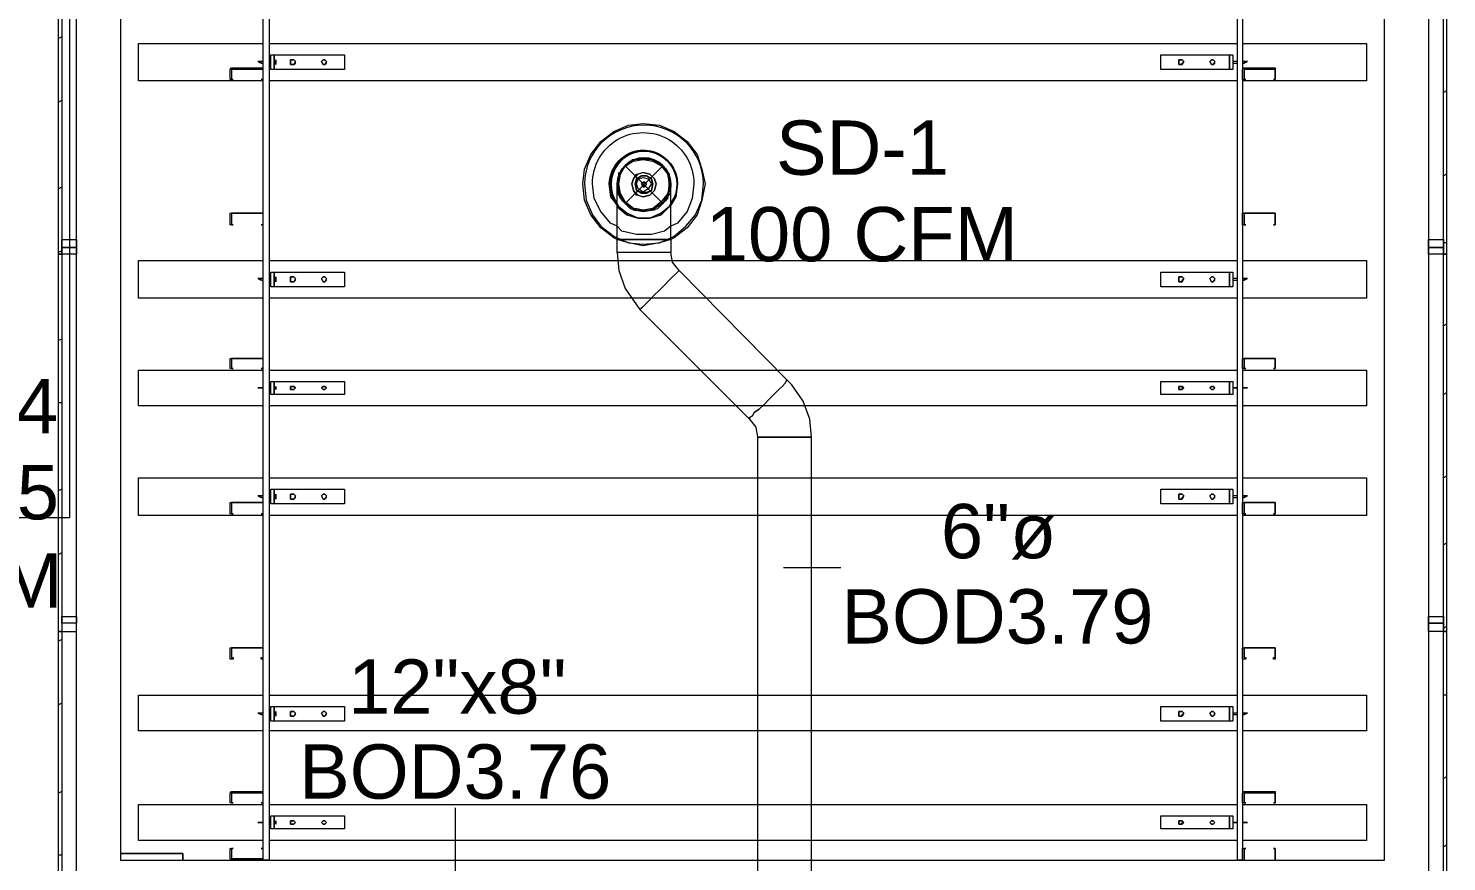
# Model space of a CAD drawing. Header units: metres. Extents: x 98 to 337, y -7 to 53.
# Drawn here: x 138.786 to 142.766, y 41.648 to 43.985 of the extents above; entities that cross this region are included whole.
import ezdxf

# ---------------------------------------------------------------- set-up
doc = ezdxf.new("R2010")
doc.units = ezdxf.units.M
doc.layers.add('HVAC - Ductos', color=5, linetype='Continuous', lineweight=0)
doc.layers.add('PDF_Text', color=7, linetype='Continuous', lineweight=0)
doc.layers.add('PDF_Geometry', color=7, linetype='Continuous', lineweight=0, true_color=0xaaaaaa)
doc.styles.add('PDF Helvetica', font='')
doc.styles.get('PDF Helvetica').set_extended_font_data('Helvetica')

msp = doc.modelspace()

# ---------------------------------------------------------------- linework, layer by layer
at = {"layer": 'HVAC - Ductos', "lineweight": 0}
for points in [[(140.438, 43.3567), (140.438, 43.3934), (140.4289, 43.3979), (140.3922, 43.4255), (140.3647, 43.4621), (140.3464, 43.5033), (140.3418, 43.5491), (140.3464, 43.5903), (140.3647, 43.6316), (140.3922, 43.6683), (140.4289, 43.6958), (140.4701, 43.7141), (140.5113, 43.7186), (140.5571, 43.7141), (140.5984, 43.6958), (140.635, 43.6683), (140.6625, 43.6316), (140.6763, 43.5903), (140.6854, 43.5491), (140.6763, 43.5033), (140.6625, 43.4621), (140.635, 43.4255), (140.5984, 43.3979), (140.5892, 43.3934), (140.5892, 43.3567), (140.5846, 43.3567), (140.5801, 43.3567), (140.5663, 43.3567), (140.5525, 43.3567), (140.5343, 43.3567), (140.5113, 43.3567), (140.493, 43.3567), (140.4747, 43.3567), (140.4563, 43.3567), (140.4472, 43.3567)], [(140.5755, 43.5903), (140.5343, 43.6179), (140.4884, 43.6179), (140.4518, 43.5903), (140.438, 43.5491), (140.4518, 43.5033), (140.4884, 43.4758), (140.5343, 43.4758), (140.5755, 43.5033), (140.5892, 43.5491)], [(140.4472, 43.5766), (140.4609, 43.5995), (140.4839, 43.6133), (140.5113, 43.6179), (140.5388, 43.6133), (140.5617, 43.5995), (140.5801, 43.5766), (140.5846, 43.5491), (140.5801, 43.5217), (140.5617, 43.4987), (140.5388, 43.4804), (140.5113, 43.4758), (140.4839, 43.4804), (140.4609, 43.4987), (140.4472, 43.5217), (140.4426, 43.5491)], [(140.4839, 43.5629), (140.4793, 43.5491), (140.4839, 43.5629), (140.493, 43.5766), (140.5113, 43.5812), (140.5297, 43.5766), (140.5434, 43.5629), (140.5479, 43.5491), (140.5434, 43.5629), (140.5297, 43.5766), (140.5113, 43.5812), (140.4976, 43.5766)], [(140.5434, 43.5308), (140.5479, 43.5491), (140.5434, 43.5308), (140.5297, 43.5171), (140.5113, 43.5125), (140.493, 43.5171), (140.4839, 43.5308), (140.4793, 43.5491), (140.4839, 43.5308), (140.4976, 43.5171), (140.5113, 43.5125), (140.5297, 43.5171)], [(140.493, 43.5629), (140.4884, 43.5491), (140.493, 43.5629), (140.5067, 43.5721), (140.5205, 43.5721), (140.5343, 43.5629), (140.5388, 43.5491), (140.5343, 43.5629), (140.5205, 43.5721), (140.5067, 43.5721)], [(140.5343, 43.5308), (140.5388, 43.5491), (140.5343, 43.5308), (140.5205, 43.5217), (140.5067, 43.5217), (140.493, 43.5308), (140.4884, 43.5491), (140.493, 43.5308), (140.5067, 43.5263), (140.5205, 43.5263)], [(140.4976, 43.5629), (140.5113, 43.5675), (140.5251, 43.5629), (140.5343, 43.5491), (140.5251, 43.5354), (140.5113, 43.5263), (140.4976, 43.5354), (140.493, 43.5491)], [(140.5113, 43.5537), (140.5067, 43.5491), (140.5113, 43.5537), (140.5159, 43.5537), (140.5205, 43.5491), (140.5159, 43.5399), (140.5113, 43.5399), (140.5067, 43.5491), (140.5113, 43.5445), (140.5159, 43.5445), (140.5159, 43.5491), (140.5159, 43.5537)], [(140.5892, 43.5445), (140.5892, 43.5491)], [(140.5892, 43.4896), (140.603, 43.5125), (140.6075, 43.5491), (140.603, 43.5125)], [(140.4426, 43.485), (140.4655, 43.4667), (140.4976, 43.4529), (140.5297, 43.4529), (140.5617, 43.4667), (140.5846, 43.485), (140.5892, 43.4941), (140.5846, 43.485), (140.5617, 43.4667), (140.5297, 43.4529), (140.4976, 43.4529), (140.4655, 43.4667), (140.4426, 43.485), (140.438, 43.4941)], [(140.5846, 43.485), (140.5617, 43.4621), (140.5297, 43.4529), (140.4976, 43.4529), (140.4655, 43.4621), (140.438, 43.485), (140.438, 43.4896), (140.438, 43.485), (140.4655, 43.4621), (140.4976, 43.4529), (140.5297, 43.4529), (140.5617, 43.4621), (140.5846, 43.485), (140.5892, 43.4896)], [(140.5021, 43.1963), (140.5067, 43.2009), (140.5113, 43.2055), (140.5205, 43.2147), (140.5297, 43.2238), (140.5434, 43.2376), (140.5571, 43.2514), (140.5709, 43.265), (140.5846, 43.2788), (140.5938, 43.288), (140.603, 43.2972), (140.6075, 43.3017), (140.6121, 43.3063), (140.5938, 43.3292), (140.5892, 43.3567), (140.5846, 43.3567), (140.5801, 43.3567), (140.5663, 43.3567), (140.5525, 43.3567), (140.5343, 43.3567), (140.5113, 43.3567), (140.493, 43.3567), (140.4747, 43.3567), (140.4563, 43.3567), (140.4472, 43.3567), (140.438, 43.3567), (140.4426, 43.3063), (140.4609, 43.2559), (140.493, 43.2101)], [(140.8092, 42.8894), (140.8092, 42.8939), (140.8183, 42.8985), (140.8228, 42.9077), (140.8366, 42.9169), (140.8504, 42.9306), (140.8641, 42.9443), (140.8779, 42.9581), (140.8916, 42.9719), (140.9008, 42.981), (140.9099, 42.9901), (140.9145, 42.9993), (140.6121, 43.3063), (140.6075, 43.3017), (140.603, 43.2972), (140.5938, 43.288), (140.5846, 43.2788), (140.5709, 43.265), (140.5571, 43.2514), (140.5434, 43.2376), (140.5297, 43.2238), (140.5205, 43.2147), (140.5113, 43.2055), (140.5067, 43.2009), (140.5021, 43.1963)], [(140.9145, 42.9993), (140.9099, 42.9901), (140.9008, 42.981), (140.8916, 42.9719), (140.8779, 42.9581), (140.8641, 42.9443), (140.8504, 42.9306), (140.8366, 42.9169), (140.8228, 42.9077), (140.8183, 42.8985), (140.8092, 42.8939), (140.8092, 42.8894), (140.8274, 42.8665), (140.832, 42.839), (140.8412, 42.839), (140.855, 42.839), (140.8687, 42.839), (140.887, 42.839), (140.9054, 42.839), (140.9282, 42.839), (140.9466, 42.839), (140.9603, 42.839), (140.9741, 42.839), (140.9787, 42.839), (140.9833, 42.839), (140.9787, 42.8894), (140.9603, 42.9398), (140.9282, 42.9856)], [(140.832, 41.5378), (140.8412, 41.5378), (140.855, 41.5378), (140.8687, 41.5378), (140.887, 41.5378), (140.9054, 41.5378), (140.9282, 41.5378), (140.9466, 41.5378), (140.9603, 41.5378), (140.9741, 41.5378), (140.9787, 41.5378), (140.9833, 41.5378), (140.9833, 42.839), (140.9787, 42.839), (140.9741, 42.839), (140.9603, 42.839), (140.9466, 42.839), (140.9282, 42.839), (140.9054, 42.839), (140.887, 42.839), (140.8687, 42.839), (140.855, 42.839), (140.8412, 42.839), (140.832, 42.839)]]:
    msp.add_lwpolyline(points, close=True, dxfattribs=at)
for points in [[(140.5892, 43.3979), (140.5984, 43.4025), (140.6305, 43.4301), (140.6579, 43.4621), (140.6763, 43.5033), (140.6808, 43.5491, 0.986375), (140.3464, 43.5491), (140.351, 43.5033), (140.3692, 43.4621), (140.3922, 43.4301), (140.4289, 43.4025), (140.438, 43.3979)], [(140.438, 43.4301), (140.4197, 43.4392), (140.3922, 43.4712), (140.3738, 43.5079), (140.3692, 43.5491, -1.013406), (140.6533, 43.5491), (140.6487, 43.5079), (140.635, 43.4712), (140.6075, 43.4392), (140.5892, 43.4301)]]:
    msp.add_lwpolyline(points, format="xyb", dxfattribs=at)
for points in [[(140.6075, 43.5491, 1.352717), (140.438, 43.4941), (140.4243, 43.5171), (140.4197, 43.5491, -1.352717), (140.5892, 43.4941), (140.603, 43.5171), (140.6075, 43.5491, 0.962595), (140.4151, 43.5491), (140.4197, 43.5125), (140.438, 43.4896, -1.406936)], [(140.5892, 43.5491, 0.970121), (140.438, 43.5491, -0.970121)], [(139.0268, 41.0613), (139.0268, 41.3637), (138.9673, 41.3728), (138.9077, 41.3866), (138.8573, 41.4141), (138.8115, 41.4553), (138.7749, 41.5012), (138.7428, 41.5515), (138.729, 41.6111), (138.7198, 41.6706), (138.4175, 41.6706), (138.4175, 42.028), (138.7198, 42.028), (138.7198, 41.6706), (138.4175, 41.6706, 0.417613)]]:
    msp.add_lwpolyline(points, format="xyb", close=True, dxfattribs=at)
for points in [[(140.5801, 43.5721), (140.5846, 43.5491), (140.5846, 43.5675), (140.5755, 43.5858), (140.5663, 43.5995), (140.5479, 43.6133), (140.5297, 43.6179), (140.5113, 43.6225), (140.493, 43.6179), (140.4747, 43.6133), (140.4609, 43.5995), (140.4472, 43.5858), (140.4426, 43.5675), (140.438, 43.5491), (140.4426, 43.5308), (140.4472, 43.5125), (140.4609, 43.4941), (140.4747, 43.485), (140.493, 43.4758), (140.5113, 43.4758), (140.5297, 43.4758), (140.5479, 43.485), (140.5663, 43.4941), (140.5755, 43.5125), (140.5846, 43.5308), (140.5846, 43.5491)], [(140.4472, 43.5766), (140.4609, 43.5995), (140.4839, 43.6133)], [(140.4793, 43.6179), (140.4839, 43.6179), (140.4884, 43.6179)], [(140.4884, 43.6179), (140.5113, 43.6225), (140.5388, 43.6179)], [(140.5388, 43.6179), (140.5434, 43.6179)], [(140.5434, 43.6133), (140.5663, 43.5995), (140.5801, 43.5766)], [(140.4426, 43.5721), (140.4426, 43.5766), (140.4426, 43.5812)], [(140.4609, 43.5995), (140.5663, 43.4941)], [(140.5663, 43.5995), (140.4609, 43.4941)], [(140.5801, 43.5812), (140.5846, 43.5766), (140.5846, 43.5721)], [(140.4426, 43.5171), (140.4426, 43.5217), (140.438, 43.5445), (140.438, 43.5491), (140.438, 43.5445), (140.438, 43.5491), (140.4426, 43.5721)], [(140.438, 43.3934), (140.4472, 43.3934), (140.4563, 43.3934), (140.4747, 43.3934), (140.493, 43.3934), (140.5113, 43.3934), (140.5343, 43.3934), (140.5525, 43.3934), (140.5663, 43.3934), (140.5801, 43.3934), (140.5846, 43.3934), (140.5892, 43.3934), (140.5846, 43.3934), (140.5801, 43.3934), (140.5663, 43.3934), (140.5525, 43.3934), (140.5343, 43.3934), (140.5113, 43.3934), (140.493, 43.3934), (140.4747, 43.3934), (140.4563, 43.3934), (140.4472, 43.3934), (140.438, 43.3934), (140.438, 43.4163), (140.438, 43.4575), (140.438, 43.4941), (140.438, 43.5217), (140.438, 43.5399), (140.438, 43.5445), (140.438, 43.5399), (140.438, 43.5445)], [(140.438, 43.5399), (140.438, 43.5263), (140.4472, 43.5079), (140.4609, 43.4941), (140.4747, 43.4804), (140.493, 43.4758), (140.5113, 43.4712), (140.5343, 43.4758), (140.5525, 43.4804), (140.5663, 43.4941), (140.5434, 43.4804), (140.5434, 43.4758), (140.5388, 43.4758)], [(140.5846, 43.5217), (140.5846, 43.5171), (140.5801, 43.5171), (140.5663, 43.4941), (140.5801, 43.5079), (140.5846, 43.5263), (140.5892, 43.5399)], [(140.5846, 43.5445), (140.5801, 43.5217)], [(140.5892, 43.3934), (140.5892, 43.4392), (140.5892, 43.4804), (140.5892, 43.5125), (140.5892, 43.5354), (140.5892, 43.5445), (140.5892, 43.5399), (140.5892, 43.5445)], [(140.4839, 43.4804), (140.4609, 43.4941), (140.4472, 43.5171)], [(140.4884, 43.4758), (140.4839, 43.4758), (140.4793, 43.4804)], [(140.5388, 43.4804), (140.5113, 43.4758), (140.4884, 43.4804)], [(140.5892, 43.4301), (140.5709, 43.4163), (140.5343, 43.4071), (140.493, 43.4071), (140.4518, 43.4163), (140.438, 43.4301)], [(140.438, 43.3979), (140.4701, 43.3842), (140.5113, 43.3796), (140.5571, 43.3842), (140.5892, 43.3979)], [(140.5892, 43.3934), (140.5571, 43.3842), (140.5113, 43.375), (140.4701, 43.3842), (140.438, 43.3934)]]:
    msp.add_lwpolyline(points, dxfattribs=at)
at = {"layer": 'PDF_Geometry', "lineweight": 0}
for points in [[(141.0016, 45.6109), (142.5914, 45.6109), (140.8824, 45.6109), (140.8779, 45.6109), (140.8641, 45.6109), (140.8641, 47.7506), (140.8779, 47.7506), (140.8779, 45.6109), (140.8779, 47.7506), (140.8824, 47.7506), (140.8824, 47.6681), (140.8824, 45.6109), (140.8824, 47.6681), (142.5914, 47.6681), (142.5914, 46.793), (142.7151, 46.793), (142.7151, 45.6109), (142.7151, 45.4872), (142.7151, 40.1999), (142.5914, 40.1999), (142.5914, 37.2218)], [(142.7563, 39.3019), (142.7563, 40.1587), (142.7563, 40.1816), (142.7151, 40.1816), (142.7151, 40.1999), (142.5914, 40.1999), (142.5914, 37.2218), (142.5914, 40.1999), (142.5914, 41.5286), (139.0452, 41.5286), (139.0452, 40.1999), (138.9215, 40.1999), (138.9215, 45.4872)], [(139.0681, 45.4872), (139.3521, 45.4872), (139.3521, 45.4643), (139.3613, 45.4643), (139.3567, 45.4643), (139.3567, 45.4872), (139.4438, 45.4872), (139.4438, 41.6523), (139.3567, 41.6523), (139.3521, 41.6569), (139.3521, 41.6844), (139.3613, 41.6844), (139.3567, 41.6844), (139.3567, 41.6569), (139.4438, 41.6569)], [(142.509, 45.4872), (142.2845, 45.4872), (142.1974, 45.4872), (142.1974, 45.4643), (142.2019, 45.4643), (142.1928, 45.4643), (142.1928, 45.4872), (142.1928, 41.6523), (142.1791, 41.6523), (142.1791, 45.4872), (139.4621, 45.4872), (139.4621, 41.6523), (139.4438, 41.6523)], [(138.8803, 43.9615), (138.8711, 43.9569)], [(139.4438, 43.8378), (139.0956, 43.8378), (139.0956, 43.9432), (139.4438, 43.9432)], [(139.4621, 43.9432), (142.1791, 43.9432)], [(142.1928, 43.9432), (142.541, 43.9432), (142.541, 43.8378), (142.1928, 43.8378)], [(139.4438, 43.8928), (139.4392, 43.8928), (139.4301, 43.8928), (139.4392, 43.8882), (139.4438, 43.8882)], [(139.4392, 43.8882), (139.4392, 43.8928)], [(139.4667, 43.8928), (139.4621, 43.8928)], [(139.4759, 43.8974), (139.4759, 43.8928)], [(142.1561, 43.8928), (142.1561, 43.8974)], [(142.1791, 43.8928), (142.1653, 43.8928)], [(142.1928, 43.8882), (142.1974, 43.8882), (142.2065, 43.8928), (142.1974, 43.8928), (142.1928, 43.8928)], [(142.1974, 43.8928), (142.1974, 43.8882)], [(139.4438, 43.8698), (139.3567, 43.8698), (139.3567, 43.8424), (139.3613, 43.8424), (139.3521, 43.8424), (139.3521, 43.8698), (139.3567, 43.8744), (139.4438, 43.8744)], [(139.4621, 43.8882), (139.4667, 43.8882)], [(139.4759, 43.8882), (139.4759, 43.8836)], [(142.1561, 43.8836), (142.1561, 43.8882)], [(142.1653, 43.8882), (142.1791, 43.8882)], [(142.1791, 43.8378), (139.4621, 43.8378)], [(138.8803, 43.7828), (138.8711, 43.7782)], [(142.7655, 43.8103), (142.7563, 43.8057)], [(142.7655, 43.5766), (142.7563, 43.5721)], [(138.8803, 43.5399), (138.8711, 43.5354)], [(142.7655, 43.3842), (142.7563, 43.3842)], [(138.8803, 43.3613), (138.8711, 43.3567)], [(139.4438, 43.2284), (139.0956, 43.2284), (139.0956, 43.3338), (139.4438, 43.3338)], [(139.4621, 43.3338), (142.1791, 43.3338)], [(142.1928, 43.3338), (142.541, 43.3338), (142.541, 43.2284), (142.1928, 43.2284)], [(139.4438, 43.2834), (139.4392, 43.2834), (139.4301, 43.2834), (139.4392, 43.2788), (139.4438, 43.2788)], [(139.4392, 43.2788), (139.4392, 43.2834)], [(139.4667, 43.2834), (139.4621, 43.2834)], [(139.4621, 43.2788), (139.4667, 43.2788)], [(139.4759, 43.288), (139.4759, 43.2834)], [(139.4759, 43.2788), (139.4759, 43.2742)], [(142.1561, 43.2834), (142.1561, 43.288)], [(142.1561, 43.2742), (142.1561, 43.2788)], [(142.1791, 43.2834), (142.1653, 43.2834)], [(142.1653, 43.2788), (142.1791, 43.2788)], [(142.1928, 43.2788), (142.1974, 43.2788), (142.2065, 43.2834), (142.1974, 43.2834), (142.1928, 43.2834)], [(142.1974, 43.2834), (142.1974, 43.2788)], [(142.1791, 43.2284), (139.4621, 43.2284)], [(142.7655, 43.1552), (142.7563, 43.1506)], [(138.8803, 43.1139), (138.8711, 43.1093)], [(139.4438, 42.926), (139.0956, 42.926), (139.0956, 43.0268), (139.4438, 43.0268)], [(139.4621, 43.0268), (142.1791, 43.0268)], [(142.1928, 43.0268), (142.541, 43.0268), (142.541, 42.926), (142.1928, 42.926)], [(139.4301, 42.9765), (139.4392, 42.9765), (139.4301, 42.9765)], [(139.4621, 42.9765), (139.4667, 42.9765), (139.4621, 42.9765)], [(142.1928, 42.9765), (142.1974, 42.9765), (142.1928, 42.9765)], [(142.1974, 42.9765), (142.2065, 42.9765), (142.1974, 42.9765)], [(142.7655, 42.9627), (142.7563, 42.9581)], [(138.8803, 42.9352), (138.8711, 42.9352)], [(142.1791, 42.926), (139.4621, 42.926)], [(139.4438, 42.619), (139.0956, 42.619), (139.0956, 42.7244), (139.4438, 42.7244)], [(139.4621, 42.7244), (142.1791, 42.7244)], [(142.1928, 42.7244), (142.541, 42.7244), (142.541, 42.619), (142.1928, 42.619)], [(142.7655, 42.729), (142.7563, 42.7244)], [(138.8803, 42.6924), (138.8711, 42.6878)], [(139.4438, 42.674), (139.4392, 42.674), (139.4301, 42.674), (139.4392, 42.6694), (139.4438, 42.6694)], [(139.4392, 42.6694), (139.4392, 42.674)], [(139.4667, 42.674), (139.4621, 42.674)], [(139.4621, 42.6694), (139.4667, 42.6694)], [(139.4759, 42.6786), (139.4759, 42.674)], [(139.4759, 42.6694), (139.4759, 42.6648)], [(142.1561, 42.674), (142.1561, 42.6786)], [(142.1561, 42.6648), (142.1561, 42.6694)], [(142.1791, 42.674), (142.1653, 42.674)], [(142.1653, 42.6694), (142.1791, 42.6694)], [(142.1928, 42.6694), (142.1974, 42.6694), (142.2065, 42.674), (142.1974, 42.674), (142.1928, 42.674)], [(142.1974, 42.674), (142.1974, 42.6694)], [(142.1791, 42.619), (139.4621, 42.619)], [(142.7655, 42.5411), (142.7563, 42.5366)], [(138.8803, 42.5137), (138.8711, 42.5091)], [(140.9054, 42.4725), (141.0657, 42.4725)], [(138.8803, 41.2445), (138.8711, 41.2399), (138.8711, 42.2937), (138.8803, 42.2937), (138.9215, 42.2937), (138.9215, 42.3167), (138.8803, 42.3167), (138.8803, 42.2937), (138.8803, 41.2399), (138.8711, 41.2399)], [(142.7655, 42.3075), (142.7563, 42.3029)], [(138.8803, 42.2708), (138.8711, 42.2662)], [(139.4438, 42.2158), (139.4392, 42.2158), (139.4392, 42.2204), (139.4438, 42.2204)], [(139.4438, 42.0143), (139.0956, 42.0143), (139.0956, 42.115), (139.4438, 42.115)], [(139.4621, 42.115), (142.1791, 42.115)], [(142.1928, 42.115), (142.541, 42.115), (142.541, 42.0143), (142.1928, 42.0143)], [(142.7655, 42.115), (142.7563, 42.115)], [(138.8803, 42.0922), (138.8711, 42.0876)], [(139.4438, 42.0647), (139.4392, 42.0647), (139.4301, 42.0647), (139.4392, 42.0601), (139.4438, 42.0601)], [(139.4392, 42.0601), (139.4392, 42.0647)], [(139.4667, 42.0647), (139.4621, 42.0647)], [(139.4759, 42.0692), (139.4759, 42.0647)], [(142.1561, 42.0647), (142.1561, 42.0692)], [(142.1791, 42.0647), (142.1653, 42.0647)], [(142.1928, 42.0601), (142.1974, 42.0601), (142.2065, 42.0647), (142.1974, 42.0647), (142.1928, 42.0647)], [(142.1974, 42.0647), (142.1974, 42.0601)], [(139.4621, 42.0601), (139.4667, 42.0601)], [(139.4759, 42.0601), (139.4759, 42.0555)], [(142.1561, 42.0555), (142.1561, 42.0601)], [(142.1653, 42.0601), (142.1791, 42.0601)], [(142.1791, 42.0143), (139.4621, 42.0143)], [(142.7655, 41.886), (142.7563, 41.8814)], [(138.8803, 41.8447), (138.8711, 41.8401)], [(139.4438, 41.8401), (139.3567, 41.8401), (139.3567, 41.8127), (139.3613, 41.8127), (139.3521, 41.8127), (139.3521, 41.8401), (139.3567, 41.8447), (139.4438, 41.8447)], [(139.4438, 41.7073), (139.0956, 41.7073), (139.0956, 41.8081), (139.4438, 41.8081)], [(139.4621, 41.8081), (142.1791, 41.8081)], [(139.9845, 41.2125), (139.9845, 41.7989)], [(142.1928, 41.8081), (142.541, 41.8081), (142.541, 41.7073), (142.1928, 41.7073)], [(139.4301, 41.7577), (139.4392, 41.7577), (139.4301, 41.7577)], [(139.4621, 41.7577), (139.4667, 41.7577), (139.4621, 41.7577)], [(142.1928, 41.7577), (142.1974, 41.7577), (142.1928, 41.7577)], [(142.1974, 41.7577), (142.2065, 41.7577), (142.1974, 41.7577)], [(142.1791, 41.7073), (139.4621, 41.7073)], [(138.8803, 41.666), (138.8711, 41.666)], [(142.1928, 41.6523), (142.1928, 41.6569), (142.1928, 41.6844), (142.2019, 41.6844), (142.1974, 41.6844), (142.1974, 41.6569), (142.1974, 41.6523), (142.2845, 41.6523), (142.2845, 41.6569), (142.2845, 41.6844), (142.2845, 41.6569), (142.2845, 41.6523)], [(142.7655, 41.6936), (142.7563, 41.689)]]:
    msp.add_lwpolyline(points, dxfattribs=at)
for points in [[(142.5914, 41.6523), (142.5914, 45.4872), (139.0452, 45.4872), (139.0452, 41.6523)], [(138.8803, 43.3521), (138.8711, 43.3521), (138.8711, 44.4105), (138.8803, 44.4105)], [(142.7655, 43.3521), (142.7563, 43.3521), (142.7563, 44.4105), (142.7655, 44.4105)], [(139.4667, 43.9111), (139.4759, 43.9111), (139.6729, 43.9111), (139.6729, 43.8698), (139.4759, 43.8698), (139.4667, 43.8698)], [(139.4759, 43.9111), (139.4759, 43.8698)], [(139.4759, 43.8928), (139.4759, 43.8836), (139.4759, 43.8928), (139.4759, 43.8974)], [(139.4805, 43.8928), (139.4805, 43.8836), (139.4805, 43.8928), (139.4805, 43.8974)], [(139.5217, 43.8928), (139.5217, 43.8836), (139.5308, 43.8836), (139.5354, 43.8882), (139.5354, 43.8928), (139.5308, 43.8974), (139.5217, 43.8974)], [(139.5354, 43.8928), (139.5308, 43.8836), (139.5217, 43.8836), (139.5217, 43.8928), (139.5217, 43.8974), (139.5308, 43.8974)], [(139.6088, 43.8928), (139.6133, 43.8836), (139.6179, 43.8836), (139.6225, 43.8882), (139.6225, 43.8928), (139.6179, 43.8974), (139.6133, 43.8974)], [(139.6225, 43.8928), (139.6179, 43.8836), (139.6133, 43.8836), (139.6088, 43.8928), (139.6133, 43.8974), (139.6179, 43.8974)], [(142.1653, 43.9111), (142.1653, 43.8698), (142.1561, 43.8698), (141.9637, 43.8698), (141.9637, 43.9111), (142.1561, 43.9111)], [(142.0141, 43.8928), (142.0141, 43.8836), (142.0232, 43.8836), (142.0232, 43.8882), (142.0278, 43.8928), (142.0232, 43.8974), (142.0141, 43.8974)], [(142.0278, 43.8928), (142.0232, 43.8836), (142.0141, 43.8836), (142.0141, 43.8928), (142.0141, 43.8974), (142.0232, 43.8974)], [(142.1012, 43.8928), (142.1057, 43.8836), (142.1103, 43.8836), (142.1149, 43.8882), (142.1149, 43.8928), (142.1103, 43.8974), (142.1057, 43.8974)], [(142.1149, 43.8928), (142.1103, 43.8836), (142.1057, 43.8836), (142.1012, 43.8928), (142.1057, 43.8974), (142.1103, 43.8974)], [(142.1561, 43.9111), (142.1561, 43.8698)], [(142.1561, 43.8928), (142.1561, 43.8836), (142.1561, 43.8928), (142.1561, 43.8974), (142.1561, 43.8928), (142.1561, 43.8836), (142.1561, 43.8928), (142.1561, 43.8974)], [(142.2845, 43.8698), (142.1974, 43.8698), (142.1974, 43.8424), (142.2019, 43.8424), (142.1928, 43.8424), (142.1928, 43.8698), (142.1974, 43.8744), (142.2845, 43.8744), (142.2845, 43.8698), (142.2845, 43.8424)], [(139.4392, 43.8424), (139.4438, 43.8424)], [(142.2799, 43.8424), (142.2845, 43.8424)], [(139.3521, 43.4667), (139.3567, 43.4667), (139.4438, 43.4667), (139.3567, 43.4667), (139.3567, 43.4346), (139.3613, 43.4346), (139.3521, 43.4346)], [(142.2845, 43.4667), (142.1974, 43.4667), (142.1974, 43.4346), (142.2019, 43.4346), (142.1928, 43.4346), (142.1928, 43.4667), (142.1974, 43.4667), (142.2845, 43.4667), (142.2845, 43.4346)], [(139.4392, 43.4346), (139.4438, 43.4346)], [(142.2799, 43.4346), (142.2845, 43.4346)], [(138.9215, 43.3704), (138.8803, 43.3704), (138.8803, 43.3934), (138.9215, 43.3934)], [(142.7563, 43.3934), (142.7563, 43.3704), (142.7151, 43.3704), (142.7151, 43.3934)], [(138.8803, 42.2937), (138.8711, 42.2937), (138.8711, 43.3521), (138.8803, 43.3521)], [(138.9215, 43.3521), (138.8803, 43.3521), (138.8803, 43.3704), (138.9215, 43.3704)], [(142.7563, 43.3704), (142.7563, 43.3521), (142.7151, 43.3521), (142.7151, 43.3704)], [(142.7655, 42.2937), (142.7563, 42.2937), (142.7563, 43.3521), (142.7655, 43.3521)], [(139.4667, 43.3017), (139.4759, 43.3017), (139.6729, 43.3017), (139.6729, 43.2605), (139.4759, 43.2605), (139.4667, 43.2605)], [(139.4759, 43.3017), (139.4759, 43.2605)], [(142.1653, 43.3017), (142.1653, 43.2605), (142.1561, 43.2605), (141.9637, 43.2605), (141.9637, 43.3017), (142.1561, 43.3017)], [(142.1561, 43.3017), (142.1561, 43.2605)], [(139.4759, 43.2834), (139.4759, 43.2742), (139.4759, 43.2834), (139.4759, 43.288)], [(139.4805, 43.2834), (139.4805, 43.2742), (139.4805, 43.2834), (139.4805, 43.288)], [(139.5217, 43.2834), (139.5217, 43.2742), (139.5308, 43.2742), (139.5354, 43.2788), (139.5354, 43.2834), (139.5308, 43.288), (139.5217, 43.288)], [(139.5354, 43.2834), (139.5308, 43.2742), (139.5217, 43.2742), (139.5217, 43.2834), (139.5217, 43.288), (139.5308, 43.288)], [(139.6088, 43.2834), (139.6133, 43.2742), (139.6179, 43.2742), (139.6225, 43.2788), (139.6225, 43.2834), (139.6179, 43.288), (139.6133, 43.288)], [(139.6225, 43.2834), (139.6179, 43.2742), (139.6133, 43.2742), (139.6088, 43.2834), (139.6133, 43.288), (139.6179, 43.288)], [(142.0141, 43.2834), (142.0141, 43.2742), (142.0232, 43.2742), (142.0232, 43.2788), (142.0278, 43.2834), (142.0232, 43.288), (142.0141, 43.288)], [(142.0278, 43.2834), (142.0232, 43.2742), (142.0141, 43.2742), (142.0141, 43.2834), (142.0141, 43.288), (142.0232, 43.288)], [(142.1012, 43.2834), (142.1057, 43.2742), (142.1103, 43.2742), (142.1149, 43.2788), (142.1149, 43.2834), (142.1103, 43.288), (142.1057, 43.288)], [(142.1149, 43.2834), (142.1103, 43.2742), (142.1057, 43.2742), (142.1012, 43.2834), (142.1057, 43.288), (142.1103, 43.288)], [(142.1561, 43.2834), (142.1561, 43.2742), (142.1561, 43.2834), (142.1561, 43.288), (142.1561, 43.2834), (142.1561, 43.2742), (142.1561, 43.2834), (142.1561, 43.288)], [(139.3521, 43.0589), (139.3567, 43.0589), (139.4438, 43.0589), (139.3567, 43.0589), (139.3567, 43.0314), (139.3613, 43.0314), (139.3521, 43.0314)], [(142.2845, 43.0589), (142.1974, 43.0589), (142.1974, 43.0314), (142.2019, 43.0314), (142.1928, 43.0314), (142.1928, 43.0589), (142.1974, 43.0589), (142.2845, 43.0589), (142.2845, 43.0314)], [(139.4392, 43.0314), (139.4438, 43.0314)], [(142.2799, 43.0314), (142.2845, 43.0314)], [(139.4392, 42.9765), (139.4438, 42.9765)], [(139.4667, 42.9947), (139.4759, 42.9947), (139.6729, 42.9947), (139.6729, 42.9581), (139.4759, 42.9581), (139.4667, 42.9581)], [(139.4759, 42.9947), (139.4759, 42.9581)], [(139.4759, 42.9765), (139.4759, 42.9719), (139.4759, 42.9765), (139.4759, 42.981)], [(139.4805, 42.9765), (139.4805, 42.9719), (139.4805, 42.9765), (139.4805, 42.981)], [(139.5217, 42.9765), (139.5217, 42.9719), (139.5308, 42.9719), (139.5354, 42.9765), (139.5308, 42.981), (139.5217, 42.981)], [(139.5354, 42.9765), (139.5308, 42.9719), (139.5217, 42.9719), (139.5217, 42.9765), (139.5217, 42.981), (139.5308, 42.981)], [(139.6088, 42.9765), (139.6133, 42.9719), (139.6179, 42.9719), (139.6225, 42.9765), (139.6179, 42.981), (139.6133, 42.981)], [(139.6225, 42.9765), (139.6179, 42.9719), (139.6133, 42.9719), (139.6088, 42.9765), (139.6133, 42.981), (139.6179, 42.981)], [(142.1653, 42.9947), (142.1653, 42.9581), (142.1561, 42.9581), (141.9637, 42.9581), (141.9637, 42.9947), (142.1561, 42.9947)], [(142.0141, 42.9765), (142.0141, 42.9719), (142.0232, 42.9719), (142.0232, 42.9765), (142.0278, 42.9765), (142.0232, 42.981), (142.0141, 42.981)], [(142.0278, 42.9765), (142.0232, 42.9719), (142.0141, 42.9719), (142.0141, 42.9765), (142.0141, 42.981), (142.0232, 42.981)], [(142.1012, 42.9765), (142.1057, 42.9719), (142.1103, 42.9719), (142.1149, 42.9765), (142.1103, 42.981), (142.1057, 42.981)], [(142.1149, 42.9765), (142.1103, 42.9719), (142.1057, 42.9719), (142.1012, 42.9765), (142.1057, 42.981), (142.1103, 42.981)], [(142.1561, 42.9947), (142.1561, 42.9581)], [(142.1561, 42.9765), (142.1561, 42.9719), (142.1561, 42.9765), (142.1561, 42.981), (142.1561, 42.9765), (142.1561, 42.9719), (142.1561, 42.9765), (142.1561, 42.981)], [(142.1653, 42.9765), (142.1791, 42.9765)], [(139.4667, 42.6924), (139.4759, 42.6924), (139.6729, 42.6924), (139.6729, 42.6511), (139.4759, 42.6511), (139.4667, 42.6511)], [(139.4759, 42.6924), (139.4759, 42.6511)], [(139.4759, 42.674), (139.4759, 42.6648), (139.4759, 42.674), (139.4759, 42.6786)], [(139.4805, 42.674), (139.4805, 42.6648), (139.4805, 42.674), (139.4805, 42.6786)], [(139.5217, 42.674), (139.5217, 42.6648), (139.5308, 42.6648), (139.5354, 42.6694), (139.5354, 42.674), (139.5308, 42.6786), (139.5217, 42.6786)], [(139.5354, 42.674), (139.5308, 42.6648), (139.5217, 42.6648), (139.5217, 42.674), (139.5217, 42.6786), (139.5308, 42.6786)], [(139.6088, 42.674), (139.6133, 42.6648), (139.6179, 42.6648), (139.6225, 42.6694), (139.6225, 42.674), (139.6179, 42.6786), (139.6133, 42.6786)], [(139.6225, 42.674), (139.6179, 42.6648), (139.6133, 42.6648), (139.6088, 42.674), (139.6133, 42.6786), (139.6179, 42.6786)], [(142.1653, 42.6924), (142.1653, 42.6511), (142.1561, 42.6511), (141.9637, 42.6511), (141.9637, 42.6924), (142.1561, 42.6924)], [(142.0141, 42.674), (142.0141, 42.6648), (142.0232, 42.6648), (142.0232, 42.6694), (142.0278, 42.674), (142.0232, 42.6786), (142.0141, 42.6786)], [(142.0278, 42.674), (142.0232, 42.6648), (142.0141, 42.6648), (142.0141, 42.674), (142.0141, 42.6786), (142.0232, 42.6786)], [(142.1012, 42.674), (142.1057, 42.6648), (142.1103, 42.6648), (142.1149, 42.6694), (142.1149, 42.674), (142.1103, 42.6786), (142.1057, 42.6786)], [(142.1149, 42.674), (142.1103, 42.6648), (142.1057, 42.6648), (142.1012, 42.674), (142.1057, 42.6786), (142.1103, 42.6786)], [(142.1561, 42.6924), (142.1561, 42.6511)], [(142.1561, 42.674), (142.1561, 42.6648), (142.1561, 42.674), (142.1561, 42.6786), (142.1561, 42.674), (142.1561, 42.6648), (142.1561, 42.674), (142.1561, 42.6786)], [(139.3521, 42.6511), (139.3521, 42.6557), (139.3567, 42.6557), (139.4438, 42.6557), (139.3567, 42.6557), (139.3567, 42.6511), (139.3567, 42.6236), (139.3613, 42.6236), (139.3521, 42.6236)], [(139.4392, 42.6236), (139.4438, 42.6236)], [(142.2845, 42.6511), (142.2845, 42.6557), (142.1974, 42.6557), (142.1974, 42.6511), (142.1974, 42.6236), (142.2019, 42.6236), (142.1928, 42.6236), (142.1928, 42.6511), (142.1928, 42.6557), (142.1974, 42.6557), (142.2845, 42.6557), (142.2845, 42.6511), (142.2845, 42.6236)], [(142.2799, 42.6236), (142.2845, 42.6236)], [(138.9215, 42.3167), (138.8803, 42.3167), (138.8803, 42.335), (138.9215, 42.335)], [(142.7563, 42.335), (142.7563, 42.3167), (142.7151, 42.3167), (142.7151, 42.335)], [(142.7563, 42.3167), (142.7563, 42.2937), (142.7151, 42.2937), (142.7151, 42.3167)], [(142.7655, 41.2399), (142.7563, 41.2399), (142.7563, 42.2937), (142.7655, 42.2937)], [(139.3521, 42.2479), (139.3567, 42.2479), (139.4438, 42.2479), (139.3567, 42.2479), (139.3567, 42.2204), (139.3613, 42.2204), (139.3613, 42.2158), (139.3521, 42.2158)], [(142.2799, 42.2158), (142.2799, 42.2204), (142.2845, 42.2204), (142.2845, 42.2479), (142.1974, 42.2479), (142.1974, 42.2204), (142.2019, 42.2204), (142.2019, 42.2158), (142.1928, 42.2158), (142.1928, 42.2479), (142.1974, 42.2479), (142.2845, 42.2479), (142.2845, 42.2158)], [(139.4667, 42.083), (139.4759, 42.083), (139.6729, 42.083), (139.6729, 42.0418), (139.4759, 42.0418), (139.4667, 42.0418)], [(139.4759, 42.083), (139.4759, 42.0418)], [(139.4759, 42.0647), (139.4759, 42.0555), (139.4759, 42.0647), (139.4759, 42.0692)], [(139.4805, 42.0647), (139.4805, 42.0555), (139.4805, 42.0647), (139.4805, 42.0692)], [(139.5217, 42.0647), (139.5217, 42.0555), (139.5308, 42.0555), (139.5354, 42.0601), (139.5354, 42.0647), (139.5308, 42.0692), (139.5217, 42.0692)], [(139.5354, 42.0647), (139.5308, 42.0555), (139.5217, 42.0555), (139.5217, 42.0647), (139.5217, 42.0692), (139.5308, 42.0692)], [(139.6088, 42.0647), (139.6133, 42.0555), (139.6179, 42.0555), (139.6225, 42.0601), (139.6225, 42.0647), (139.6179, 42.0692), (139.6133, 42.0692)], [(139.6225, 42.0647), (139.6179, 42.0555), (139.6133, 42.0555), (139.6088, 42.0647), (139.6133, 42.0692), (139.6179, 42.0692)], [(142.1653, 42.083), (142.1653, 42.0418), (142.1561, 42.0418), (141.9637, 42.0418), (141.9637, 42.083), (142.1561, 42.083)], [(142.0141, 42.0647), (142.0141, 42.0555), (142.0232, 42.0555), (142.0232, 42.0601), (142.0278, 42.0647), (142.0232, 42.0692), (142.0141, 42.0692)], [(142.0278, 42.0647), (142.0232, 42.0555), (142.0141, 42.0555), (142.0141, 42.0647), (142.0141, 42.0692), (142.0232, 42.0692)], [(142.1012, 42.0647), (142.1057, 42.0555), (142.1103, 42.0555), (142.1149, 42.0601), (142.1149, 42.0647), (142.1103, 42.0692), (142.1057, 42.0692)], [(142.1149, 42.0647), (142.1103, 42.0555), (142.1057, 42.0555), (142.1012, 42.0647), (142.1057, 42.0692), (142.1103, 42.0692)], [(142.1561, 42.083), (142.1561, 42.0418)], [(142.1561, 42.0647), (142.1561, 42.0555), (142.1561, 42.0647), (142.1561, 42.0692), (142.1561, 42.0647), (142.1561, 42.0555), (142.1561, 42.0647), (142.1561, 42.0692)], [(142.2845, 41.8401), (142.1974, 41.8401), (142.1974, 41.8127), (142.2019, 41.8127), (142.1928, 41.8127), (142.1928, 41.8401), (142.1974, 41.8447), (142.2845, 41.8447), (142.2845, 41.8401), (142.2845, 41.8127)], [(139.4392, 41.8127), (139.4438, 41.8127)], [(142.2799, 41.8127), (142.2845, 41.8127)], [(139.4392, 41.7577), (139.4438, 41.7577)], [(139.4667, 41.7761), (139.4759, 41.7761), (139.6729, 41.7761), (139.6729, 41.7394), (139.4759, 41.7394), (139.4667, 41.7394)], [(139.4759, 41.7761), (139.4759, 41.7394)], [(139.4759, 41.7577), (139.4759, 41.7531), (139.4759, 41.7577), (139.4759, 41.7623)], [(139.4805, 41.7577), (139.4805, 41.7531), (139.4805, 41.7577), (139.4805, 41.7623)], [(139.5217, 41.7577), (139.5217, 41.7531), (139.5308, 41.7531), (139.5354, 41.7577), (139.5308, 41.7623), (139.5217, 41.7623)], [(139.5354, 41.7577), (139.5308, 41.7531), (139.5217, 41.7531), (139.5217, 41.7577), (139.5217, 41.7623), (139.5308, 41.7623)], [(139.6088, 41.7577), (139.6133, 41.7531), (139.6179, 41.7531), (139.6225, 41.7577), (139.6179, 41.7623), (139.6133, 41.7623)], [(139.6225, 41.7577), (139.6179, 41.7531), (139.6133, 41.7531), (139.6088, 41.7577), (139.6133, 41.7623), (139.6179, 41.7623)], [(142.1653, 41.7761), (142.1653, 41.7394), (142.1561, 41.7394), (141.9637, 41.7394), (141.9637, 41.7761), (142.1561, 41.7761)], [(142.0141, 41.7577), (142.0141, 41.7531), (142.0232, 41.7531), (142.0232, 41.7577), (142.0278, 41.7577), (142.0232, 41.7623), (142.0141, 41.7623)], [(142.0278, 41.7577), (142.0232, 41.7531), (142.0141, 41.7531), (142.0141, 41.7577), (142.0141, 41.7623), (142.0232, 41.7623)], [(142.1012, 41.7577), (142.1057, 41.7531), (142.1103, 41.7531), (142.1149, 41.7577), (142.1103, 41.7623), (142.1057, 41.7623)], [(142.1149, 41.7577), (142.1103, 41.7531), (142.1057, 41.7531), (142.1012, 41.7577), (142.1057, 41.7623), (142.1103, 41.7623)], [(142.1561, 41.7761), (142.1561, 41.7394)], [(142.1561, 41.7577), (142.1561, 41.7531), (142.1561, 41.7577), (142.1561, 41.7623), (142.1561, 41.7577), (142.1561, 41.7531), (142.1561, 41.7577), (142.1561, 41.7623)], [(142.1653, 41.7577), (142.1791, 41.7577)], [(139.0452, 41.6706), (139.2193, 41.6706), (139.2193, 41.6523), (139.2193, 41.6706)], [(139.4392, 41.6844), (139.4438, 41.6844)], [(142.2799, 41.6844), (142.2845, 41.6844)]]:
    msp.add_lwpolyline(points, close=True, dxfattribs=at)
at = {"layer": 'PDF_Geometry', "color": 240, "lineweight": 0, "true_color": 0xed1f24}
msp.add_lwpolyline([(138.2891, 44.4064), (138.9015, 44.4064), (138.9015, 42.6127), (138.2891, 42.6127)], close=True, dxfattribs=at)

# ---------------------------------------------------------------- texts
at = {"layer": 'PDF_Text', "lineweight": 0, "char_height": 0.15242, "attachment_point": 4, "style": 'PDF Helvetica'}
for s, insert in [('SD-1', (140.8839, 43.6497)), ('100 CFM', (140.6869, 43.4069)), ('LEVEL 4', (138.0294, 42.9258)), ('VAV-415', (138.0202, 42.683)), ('6"ø', (141.3466, 42.573)), ('200 CFM', (138.0065, 42.4356)), ('BOD3.79', (141.0672, 42.3348)), ('12"x8"', (139.6834, 42.1377)), ('BOD3.76', (139.546, 41.8995))]:
    msp.add_mtext(s, dxfattribs=dict(at, insert=insert))

doc.saveas('drawing.dxf')
